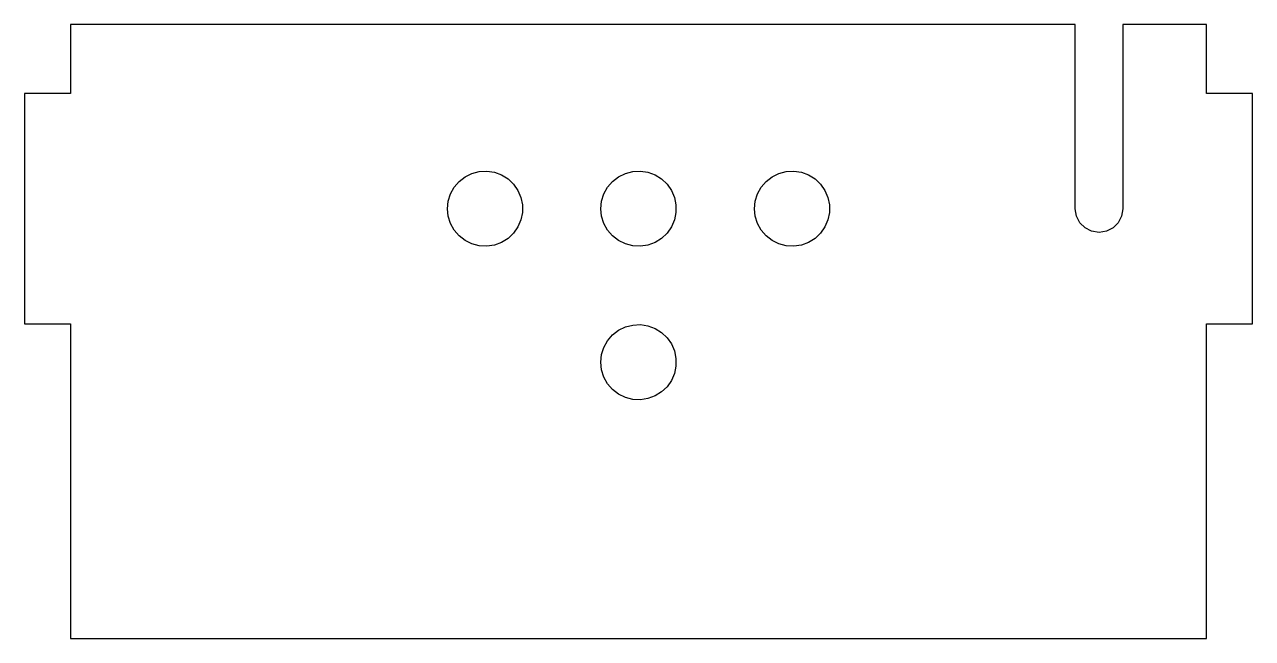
# Model space of a CAD drawing. Header units: metres. Extents: x -40 to 40, y -87 to 55.
# Drawn here: x -40 to 40, y -28 to 12 of the extents above; entities that cross this region are included whole.
import ezdxf

# ---------------------------------------------------------------- set-up
doc = ezdxf.new("R2010")
doc.units = ezdxf.units.M

msp = doc.modelspace()

# ---------------------------------------------------------------- linework, layer by layer
for p, q in [((28.45, 11.995), (-37, 11.995)), ((-37, 11.995), (-37, 7.5)), ((28.45, 0), (28.45, 11.995)), ((37, 11.995), (31.55, 11.995)), ((31.55, 11.995), (31.55, 0)), ((37, 7.5), (37, 11.995)), ((-37, 7.5), (-39.995, 7.5)), ((-39.995, 7.5), (-39.995, -7.5)), ((39.995, 7.5), (37, 7.5)), ((39.995, -7.5), (39.995, 7.5)), ((-10.8509, 2.29749), (-10.371, 2.42175)), ((-10.371, 2.42175), (-9.87591, 2.44685)), ((-9.87591, 2.44685), (-9.3859, 2.37179)), ((-0.850898, 2.29749), (-0.370997, 2.42175)), ((-0.370997, 2.42175), (0.12409, 2.44685)), ((0.12409, 2.44685), (0.614099, 2.37179)), ((9.1491, 2.29749), (9.629, 2.42175)), ((9.629, 2.42175), (10.1241, 2.44685)), ((10.1241, 2.44685), (10.6141, 2.37179)), ((-12.0109, 1.39961), (-11.688, 1.77574)), ((-11.688, 1.77574), (-11.296, 2.07918)), ((-11.296, 2.07918), (-10.8509, 2.29749)), ((-9.3859, 2.37179), (-8.92103, 2.19962)), ((-8.92103, 2.19962), (-8.50034, 1.9374)), ((-8.50034, 1.9374), (-8.14104, 1.59586)), ((-2.01087, 1.39961), (-1.68797, 1.77574)), ((-1.68797, 1.77574), (-1.29596, 2.07918)), ((-1.29596, 2.07918), (-0.850898, 2.29749)), ((0.614099, 2.37179), (1.07897, 2.19962)), ((1.07897, 2.19962), (1.49966, 1.9374)), ((1.49966, 1.9374), (1.85896, 1.59586)), ((7.98913, 1.39961), (8.31203, 1.77574)), ((8.31203, 1.77574), (8.70404, 2.07918)), ((8.70404, 2.07918), (9.1491, 2.29749)), ((10.6141, 2.37179), (11.079, 2.19962)), ((11.079, 2.19962), (11.4997, 1.9374)), ((11.4997, 1.9374), (11.859, 1.59586)), ((-12.3998, 0.493181), (-12.2514, 0.966171)), ((-12.2514, 0.966171), (-12.0109, 1.39961)), ((-8.14104, 1.59586), (-7.85785, 1.18899)), ((-7.85785, 1.18899), (-7.66236, 0.733439)), ((-2.39985, 0.493181), (-2.25145, 0.966171)), ((-2.25145, 0.966171), (-2.01087, 1.39961)), ((1.85896, 1.59586), (2.14215, 1.18899)), ((2.14215, 1.18899), (2.33764, 0.733439)), ((7.60015, 0.493181), (7.74855, 0.966171)), ((7.74855, 0.966171), (7.98913, 1.39961)), ((11.859, 1.59586), (12.1421, 1.18899)), ((12.1421, 1.18899), (12.3376, 0.733439)), ((-12.45, 0), (-12.3998, 0.493181)), ((-12.3998, -0.493181), (-12.45, 0)), ((-7.66236, 0.733439), (-7.56257, 0.247862)), ((-7.56257, 0.247862), (-7.56257, -0.247862)), ((-2.45, 0), (-2.39985, 0.493181)), ((-2.39985, -0.493181), (-2.45, 0)), ((2.33764, 0.733439), (2.43743, 0.247862)), ((2.43743, 0.247862), (2.43743, -0.247862)), ((7.55, 0), (7.60015, 0.493181)), ((7.60015, -0.493181), (7.55, 0)), ((12.3376, 0.733439), (12.4374, 0.247862)), ((12.4374, 0.247862), (12.4374, -0.247862)), ((28.5259, -0.478976), (28.45, 0)), ((31.55, 0), (31.4741, -0.478976)), ((-12.2514, -0.966171), (-12.3998, -0.493181)), ((-7.66236, -0.733439), (-7.85785, -1.18899)), ((-7.56257, -0.247862), (-7.66236, -0.733439)), ((-2.25145, -0.966171), (-2.39985, -0.493181)), ((2.33764, -0.733439), (2.14215, -1.18899)), ((2.43743, -0.247862), (2.33764, -0.733439)), ((7.74855, -0.966171), (7.60015, -0.493181)), ((12.3376, -0.733439), (12.1421, -1.18899)), ((12.4374, -0.247862), (12.3376, -0.733439)), ((28.746, -0.911067), (28.5259, -0.478976)), ((31.4741, -0.478976), (31.254, -0.911067)), ((-12.0109, -1.39961), (-12.2514, -0.966171)), ((-11.688, -1.77574), (-12.0109, -1.39961)), ((-8.14104, -1.59586), (-8.50034, -1.9374)), ((-7.85785, -1.18899), (-8.14104, -1.59586)), ((-2.01087, -1.39961), (-2.25145, -0.966171)), ((-1.68797, -1.77574), (-2.01087, -1.39961)), ((1.85896, -1.59586), (1.49966, -1.9374)), ((2.14215, -1.18899), (1.85896, -1.59586)), ((7.98913, -1.39961), (7.74855, -0.966171)), ((8.31203, -1.77574), (7.98913, -1.39961)), ((11.859, -1.59586), (11.4997, -1.9374)), ((12.1421, -1.18899), (11.859, -1.59586)), ((29.0889, -1.25398), (28.746, -0.911067)), ((29.521, -1.47414), (29.0889, -1.25398)), ((30, -1.55), (29.521, -1.47414)), ((30.479, -1.47414), (30, -1.55)), ((30.9111, -1.25398), (30.479, -1.47414)), ((31.254, -0.911067), (30.9111, -1.25398)), ((-11.296, -2.07918), (-11.688, -1.77574)), ((-10.8509, -2.29749), (-11.296, -2.07918)), ((-10.371, -2.42175), (-10.8509, -2.29749)), ((-9.3859, -2.37179), (-9.87591, -2.44685)), ((-8.92103, -2.19962), (-9.3859, -2.37179)), ((-8.50034, -1.9374), (-8.92103, -2.19962)), ((-1.29596, -2.07918), (-1.68797, -1.77574)), ((-0.850898, -2.29749), (-1.29596, -2.07918)), ((-0.370997, -2.42175), (-0.850898, -2.29749)), ((0.614099, -2.37179), (0.12409, -2.44685)), ((1.07897, -2.19962), (0.614099, -2.37179)), ((1.49966, -1.9374), (1.07897, -2.19962)), ((8.70404, -2.07918), (8.31203, -1.77574)), ((9.1491, -2.29749), (8.70404, -2.07918)), ((9.629, -2.42175), (9.1491, -2.29749)), ((10.6141, -2.37179), (10.1241, -2.44685)), ((11.079, -2.19962), (10.6141, -2.37179)), ((11.4997, -1.9374), (11.079, -2.19962)), ((-9.87591, -2.44685), (-10.371, -2.42175)), ((0.12409, -2.44685), (-0.370997, -2.42175)), ((10.1241, -2.44685), (9.629, -2.42175)), ((-39.995, -7.5), (-37, -7.5)), ((-37, -7.5), (-37, -27.995)), ((-1.68797, -8.22426), (-1.29596, -7.92082)), ((-1.29596, -7.92082), (-0.850898, -7.70251)), ((-0.850898, -7.70251), (-0.370997, -7.57825)), ((-0.370997, -7.57825), (0.12409, -7.55314)), ((0.12409, -7.55314), (0.614099, -7.62821)), ((0.614099, -7.62821), (1.07897, -7.80038)), ((1.07897, -7.80038), (1.49966, -8.0626)), ((37, -27.995), (37, -7.5)), ((37, -7.5), (39.995, -7.5)), ((-2.25145, -9.03383), (-2.01087, -8.60039)), ((-2.01087, -8.60039), (-1.68797, -8.22426)), ((1.49966, -8.0626), (1.85896, -8.40414)), ((1.85896, -8.40414), (2.14215, -8.81101)), ((-2.45, -10), (-2.39985, -9.50682)), ((-2.39985, -9.50682), (-2.25145, -9.03383)), ((2.14215, -8.81101), (2.33764, -9.26656)), ((2.33764, -9.26656), (2.43743, -9.75214)), ((-2.39985, -10.4932), (-2.45, -10)), ((2.43743, -10.2479), (2.33764, -10.7334)), ((2.43743, -9.75214), (2.43743, -10.2479)), ((-2.25145, -10.9662), (-2.39985, -10.4932)), ((-2.01087, -11.3996), (-2.25145, -10.9662)), ((2.14215, -11.189), (1.85896, -11.5959)), ((2.33764, -10.7334), (2.14215, -11.189)), ((-1.68797, -11.7757), (-2.01087, -11.3996)), ((-1.29596, -12.0792), (-1.68797, -11.7757)), ((1.49966, -11.9374), (1.07897, -12.1996)), ((1.85896, -11.5959), (1.49966, -11.9374)), ((-0.850898, -12.2975), (-1.29596, -12.0792)), ((-0.370997, -12.4217), (-0.850898, -12.2975)), ((0.12409, -12.4469), (-0.370997, -12.4217)), ((0.614099, -12.3718), (0.12409, -12.4469)), ((1.07897, -12.1996), (0.614099, -12.3718)), ((-37, -27.995), (37, -27.995))]:
    msp.add_line(p, q)

doc.saveas('drawing.dxf')
